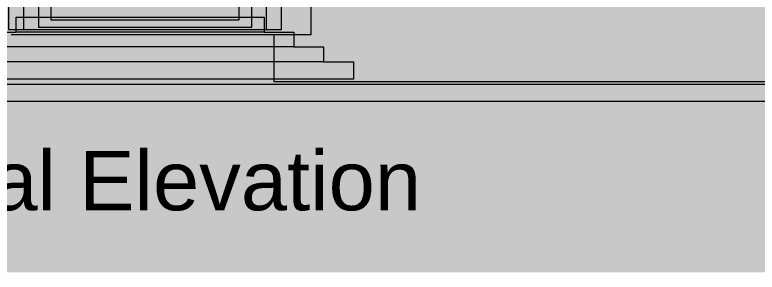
# Model space of a CAD drawing. Header units: millimetres. Extents: x -2412 to 16214, y -1176 to 12021.
# Drawn here: x 8695 to 13265, y -1176 to 412 of the extents above; entities that cross this region are included whole.
import ezdxf
from ezdxf.enums import TextEntityAlignment as Align

# ---------------------------------------------------------------- set-up
doc = ezdxf.new("R2010")
doc.units = ezdxf.units.MM
for name, color, linetype, lineweight, true_color in [('00_WHITE_BACKGROUND', 7, 'Continuous', 18, 0xffffff), ('01_STRUCTURE', 7, 'Continuous', 18, 0x000000), ('03_FRAMES_DOORS', 7, 'Continuous', 18, 0x000000), ('05_STONE_JOINTS', 7, 'Continuous', 18, 0x000000), ('08_STEPS', 7, 'Continuous', 18, 0x000000), ('10_REFERENCE_TITLE', 7, 'Continuous', 18, 0x000000)]:
    doc.layers.add(name, color=color, linetype=linetype, lineweight=lineweight, true_color=true_color)
doc.styles.add('REF_ARIAL', font='arial.ttf')

msp = doc.modelspace()

# ---------------------------------------------------------------- linework, layer by layer
at = {"layer": '00_WHITE_BACKGROUND', "lineweight": 18, "true_color": 0xffffff}
msp.add_solid([(-2412.2137, -1175.5725), (16213.7405, -1175.5725), (-2412.2137, 12015.2672), (16213.7405, 12015.2672)], dxfattribs=at)
at = {"layer": '01_STRUCTURE', "color": 7, "lineweight": 18, "true_color": 0x000000}
for points in [[(8671.7557, 290.0763), (10290.0763, 290.0763), (10412.2137, 290.0763), (10519.084, 290.0763), (10519.084, 656.4885)], [(10290.0763, 15.2672), (10290.0763, 0), (13832.0611, 0), (13832.0611, 656.4885)]]:
    msp.add_lwpolyline(points, dxfattribs=at)
at = {"layer": '03_FRAMES_DOORS', "color": 7, "lineweight": 18, "true_color": 0x000000}
for points in [[(10244.2748, 320.6107), (10335.8779, 320.6107), (10335.8779, 3404.5802), (8656.4885, 3404.5802), (8656.4885, 320.6107), (8702.2901, 320.6107), (8748.0916, 320.6107)], [(10244.2748, 320.6107), (10244.2748, 3312.9771), (8748.0916, 3312.9771), (8748.0916, 396.9466), (8748.0916, 320.6107)], [(8839.6947, 2320.6107), (8839.6947, 396.9466), (8839.6947, 335.8779), (10152.6718, 335.8779), (10152.6718, 396.9466), (10152.6718, 2320.6107)], [(8916.0305, 2000), (8916.0305, 396.9466), (8916.0305, 381.6794), (10076.3359, 381.6794), (10076.3359, 396.9466), (10076.3359, 2000)], [(8748.0916, 320.6107), (10229.0076, 320.6107), (10244.2748, 320.6107)]]:
    msp.add_lwpolyline(points, dxfattribs=at)
at = {"layer": '05_STONE_JOINTS', "color": 7, "lineweight": 18, "true_color": 0x000000}
msp.add_lwpolyline([(10290.0763, 290.0763), (10290.0763, 213.7405), (10290.0763, 122.1374), (10290.0763, 15.2672)], dxfattribs=at)
at = {"layer": '08_STEPS', "color": 7, "lineweight": 18, "true_color": 0x000000}
for points in [[(8702.2901, 305.3435), (8702.2901, 320.6107), (8702.2901, 396.9466), (8748.0916, 396.9466), (8839.6947, 396.9466), (8916.0305, 396.9466), (10076.3359, 396.9466), (10152.6718, 396.9466), (10229.0076, 396.9466), (10229.0076, 320.6107), (10229.0076, 305.3435)], [(8519.084, 213.7405), (8519.084, 290.0763), (8519.084, 305.3435), (8702.2901, 305.3435)], [(10229.0076, 305.3435), (8702.2901, 305.3435)], [(10229.0076, 305.3435), (10412.2137, 305.3435), (10412.2137, 290.0763), (10412.2137, 213.7405)], [(10412.2137, 213.7405), (10290.0763, 213.7405), (8671.7557, 213.7405), (8519.084, 213.7405)], [(10412.2137, 213.7405), (10595.4198, 213.7405), (10595.4198, 122.1374)], [(10595.4198, 122.1374), (10778.626, 122.1374), (10778.626, 15.2672), (10290.0763, 15.2672), (8671.7557, 15.2672), (8152.6718, 15.2672), (8152.6718, 122.1374), (8335.8779, 122.1374)], [(10595.4198, 122.1374), (10290.0763, 122.1374), (8671.7557, 122.1374), (8335.8779, 122.1374)]]:
    msp.add_lwpolyline(points, dxfattribs=at)
msp.add_lwpolyline([(-2412.2137, -15.2672), (16213.7405, -15.2672), (16213.7405, -122.1374), (-2412.2137, -122.1374)], close=True, dxfattribs=at)

# ---------------------------------------------------------------- texts
at = {"layer": '10_REFERENCE_TITLE', "lineweight": 18, "true_color": 0x000000, "style": 'REF_ARIAL'}
msp.add_text('Modern Islamic Commercial Elevation', height=366.412214, dxfattribs=at).set_placement((6900.7634, -793.8931), align=Align.CENTER)

doc.saveas('drawing.dxf')
